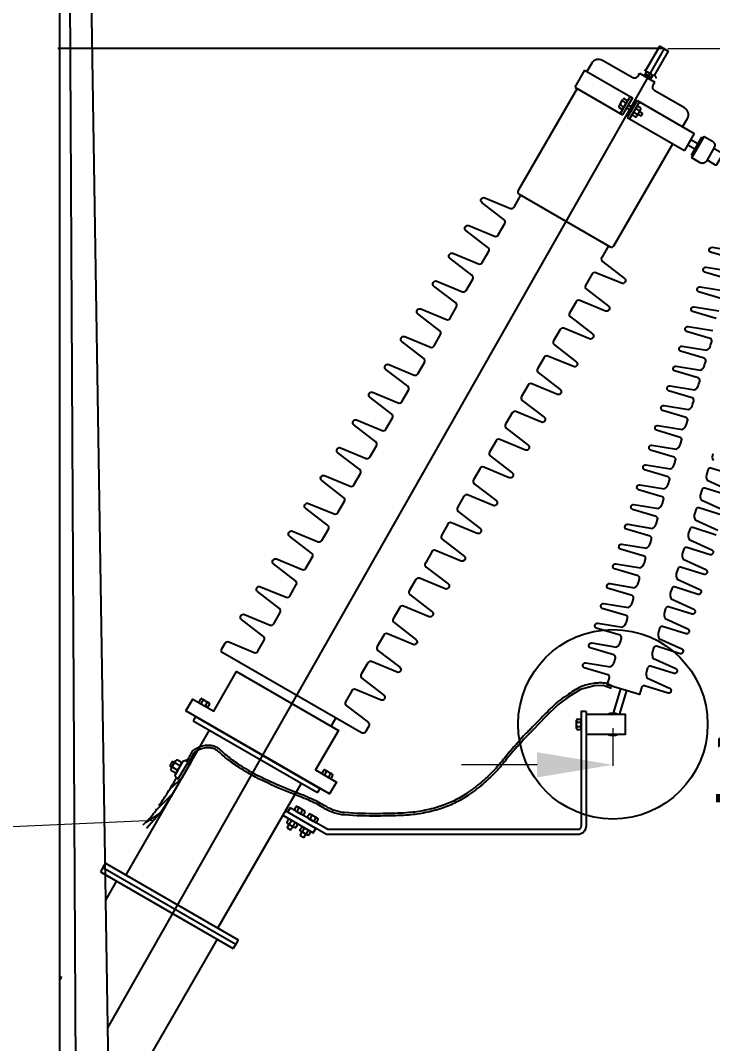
# Model space of a CAD drawing. Header units: centimetres. Extents: x 14 to 66415, y 14 to 43040.
# Drawn here: x 8787 to 10613, y 32418 to 35117 of the extents above; entities that cross this region are included whole.
import ezdxf
from ezdxf.enums import TextEntityAlignment as Align

# ---------------------------------------------------------------- set-up
doc = ezdxf.new("R2010")
doc.units = ezdxf.units.CM
doc.header["$LTSCALE"] = 10
doc.header["$MEASUREMENT"] = 0
doc.layers.get('0').update_dxf_attribs({"linetype": 'CONTINUOUS'})
doc.layers.get('DEFPOINTS').update_dxf_attribs({"color": 2, "linetype": 'CONTINUOUS'})
for name, color, linetype in [('ACERO1', 144, 'CONTINUOUS'), ('ACOTACIONES', 7, 'CONTINUOUS'), ('DIMENCIONES', 252, 'CONTINUOUS'), ('TERMINALES', 250, 'CONTINUOUS'), ('TEXT', 7, 'CONTINUOUS')]:
    doc.layers.add(name, color=color, linetype=linetype)
doc.styles.get("Standard").update_dxf_attribs({"font": ''})
doc.styles.add('STD2', font='simplex.shx', dxfattribs={"width": 0.85, "height": 20})
doc.styles.get('Standard').set_extended_font_data('Zurich Ex BT')
doc.dimstyles.get("Standard").update_dxf_attribs({"dimtxt": 200, "dimasz": 80, "dimexe": 3, "dimexo": 10, "dimgap": 0.09, "dimtad": 0, "dimtih": 1, "dimtoh": 1, "dimzin": 0, "dimdsep": 46, "dimtxsty": 'Standard', "dimcen": 0.09, "dimclrd": 256, "dimclre": 256, "dimclrt": 256, "dimadec": 0, "dimazin": 0, "dimtfac": 1, "dimtofl": 0, "dimtmove": 0, "dimatfit": 3, "dimfxl": 0, "dimtolj": 1, "dimtzin": 0, "dimlwd": 0, "dimlwe": 0, "dimarcsym": 0})

# ---------------------------------------------------------------- blocks, each defined once
blk = doc.blocks.new('*D224')
at = {"layer": 'ACERO1', "lineweight": 0}
blk.add_line((10574.75156716259, 30781.4743850301), (10638.26858016545, 30896.47815655237), dxfattribs=at)
for start, end in [(76.5365788752963, 89.47383130995485), (62.51648450144363, 75.45245779886243)]:
    blk.add_arc((9085.488825063838, 28085.0183643225), 3208.764488747363, start, end, dxfattribs=at)
at = {"layer": 'ACERO1'}
for points in [[(9114.999472518459, 31280.31428792535), (9114.911931234343, 31306.98081090144), (9034.956132948111, 31293.38492556105)], [(10572.61265775902, 30943.40434815528), (10560.01221668074, 30919.90243343022), (10636.81818139505, 30893.85206755791)]]:
    blk.add_solid(points, dxfattribs=at)
at = {"layer": 'DEFPOINTS', "color": 0}
for p in [(8905.02054839273, 39543.11331224097), (10128.77852310488, 31119.44024504502), (10569.91690459457, 30772.72075504858), (8856.042857159919, 27669.58397246381), (9455.020548392728, 4623.113312240981)]:
    blk.add_point(p, dxfattribs=at)
at = {"layer": 'ACERO1', "insert": (9862.022329161453, 31198.4032202727), "char_height": 25, "attachment_point": 5}
blk.add_mtext('\\A1;30°', dxfattribs=at)
blk = doc.blocks.new('A$C6D2600F1')
for p, q in [((106.19308143341, 244.4156542100691), (96.82803513654653, 228.1949182086682)), ((104.7375784409278, 223.6283412527155), (96.82803513654653, 228.1949182086682)), ((174.101764363375, 242.8612663940503), (100.7030104034475, 115.7308953232114)), ((117.6754906492133, 246.0374625413324), (101.1647125295058, 217.4399559655021)), ((114.1026247377904, 239.8490772541163), (106.19308143341, 244.4156542100691)), ((111.0690825142292, 234.5948279959985), (107.7711206644926, 228.8825905108333)), ((134.5582812328321, 228.0389984702542), (115.9650755276716, 195.8346215133352)), ((127.5327879849547, 180.3221905455503), (163.0044561623272, 241.7609220579834)), ((127.5327879849547, 180.3221905455503), (163.0044561623272, 241.7609220579834)), ((142.9035789766676, 242.4934781668671), (127.9347716938228, 216.5667434242705)), ((137.1611390092694, 232.5472803839184), (138.131147144255, 234.2273837574685)), ((151.8294423020952, 246.5448125048424), (144.3320380605164, 243.7076386088211)), ((163.0044561623272, 241.7609220579834), (154.2114046381048, 246.3516514051607)), ((171.9883576545681, 244.0814423262873), (154.7473887879542, 227.4592618440493)), ((163.0044561623272, 241.7609220579834), (155.1892363075831, 245.8411391524669)), ((158.4089136471321, 251.9215379794259), (174.101764363375, 242.8612663940503)), ((143.6346829422873, 187.2215164823783), (96.27148008700169, 142.4963518997301)), ((117.8023103989372, 187.6080912127254), (115.9650755276716, 195.8346215133352)), ((122.590377159534, 207.3099805551892), (121.6203690245475, 205.6298771816382)), ((131.52473900927, 222.7847492121364), (128.2267771595343, 217.0725117269712)), ((131.52473900927, 222.7847492121364), (128.2267771595343, 217.0725117269712)), ((127.5327879849547, 180.3221905455503), (119.1605739862898, 185.6418318687247)), ((121.2320821738522, 184.3256112659537), (127.5327879849547, 180.3221905455503)), ((103.8674881506931, 123.4335130100199), (46.93160430434364, 66.49762916366944)), ((100.7030104034475, 115.7308953232114), (65.1460560835485, 61.24974402155203)), ((61.8060104984288, 57.42362495875568), (9.414156239421573, 22.24248224798066)), ((65.1460560835485, 61.24974402155203), (11.6775357649949, 3.670169462566264e-06))]:
    blk.add_line(p, q)
for centre, radius, start, end in [((112.6523862503836, 226.0643905108327), 5.6364, 149.9999999999997, 239.9999999999998), ((115.9503481001193, 231.7766279959978), 5.6364, 59.99999999999996, 149.9999999999998), ((121.5867481001187, 241.5391591677799), 5.6364, 150, 240.0000000000001), ((122.5567562351043, 243.2192625413318), 5.6364, 59.99999999999968, 149.9999999999999), ((132.2798734233784, 235.3654803839181), 5.6364, 240, 329.9999999999996), ((133.2498815583658, 237.0455837574682), 5.6364, 329.9999999999999, 59.99999999999993), ((145.3192893577316, 241.0987671280736), 2.789422077583306, 110.7276862473639, 149.9999999999859), ((152.8166935993113, 243.935941024095), 2.789422077584391, 59.99999999999996, 110.7276862473762), ((-1802.071561288651, 1286.137541354616), 2216.54831534117, 332.0090751342652, 332.1869229739183), ((106.0459781153968, 214.6217559655015), 5.6364, 149.9999999999999, 240), ((107.0159862503833, 216.3018593390516), 5.6364, 59.99999999999945, 150), ((116.7391034386565, 208.4480771816379), 5.6364, 240, 329.9999999999999), ((120.5552850250815, 188.0575422497905), 2.789422077584391, 189.2723137526237, 240), ((123.3455115736433, 219.8907117269691), 5.6364, 239.9999999999998, 330.0000000000007), ((117.709111573643, 210.1281805551898), 5.6364, 329.9999999999999, 59.99999999999996), ((-914.1550025095266, 773.4986771249041), 1191.270586882748, 327.05120470189, 329.9999999999951), ((-1802.071561486085, 1286.137541467924), 2216.548315568822, 329.9999999999978, 330.1926976526802), ((-13416.09731989112, 8876.479351945556), 16089.4871755773, 326.8696490514493, 327.0512047018784), ((-146.14678822725, 187.035457264069), 226.6184724553926, 310.1583544481041, 318.880369387199), ((-222.8004317275081, 253.9509555416616), 328.3704501836081, 318.8803693872003, 326.2085419456835)]:
    blk.add_arc(centre, radius, start, end)
at = {"layer": 'ACOTACIONES'}
for p, q in [((129.4616734233787, 230.484214798028), (118.7685481001181, 236.6578935818907)), ((136.0680815583655, 241.9268493433592), (125.374956235104, 248.1005281272228)), ((113.9209034386577, 203.5668115957487), (103.2277781153971, 209.7404903796105)), ((120.5273115736436, 215.0094461410808), (109.8341862503821, 221.1831249249426))]:
    blk.add_line(p, q, dxfattribs=at)
blk = doc.blocks.new('CABEZA')
for p, q in [((-13.11034425570301, 9.631827519107901), (-13.11034425570324, 2.5)), ((-10.61034425570301, 12.1318275191079), (-8.139253060748388, 12.1318275191079)), ((-10.61034425570301, 0), (-8.139253060748388, 0)), ((-8.139253060748388, 12.13182751910836), (8.139253060747933, 12.13182751910745)), ((-8.139253060748388, -4.547473508864641e-13), (8.139253060747933, 4.547473508864641e-13)), ((-5.639253060748388, 9.631827519107901), (-5.639253060748388, 2.499999999999545)), ((5.63925306074816, 9.631827519107901), (5.639253060747933, 2.500000000000455)), ((8.139253060747933, 12.13182751910745), (10.61034425570301, 12.13182751910745)), ((8.139253060747933, 4.547473508864641e-13), (10.61034425570301, 4.547473508864641e-13)), ((13.11034425570301, 9.631827519107446), (13.11034425570324, 2.500000000000455))]:
    blk.add_line(p, q)
for centre, start, end in [((-10.61034425570301, 9.631827519107901), 90, 180), ((-10.61034425570301, 2.5), 180, 270), ((-8.139253060748388, 9.631827519107901), 1.323110747488823e-12, 90), ((-8.139253060748388, 2.5), 270, 359.9999999999987), ((-3.139253060748388, 9.631827519108356), 90, 180), ((-3.139253060748388, 2.499999999999545), 180, 270), ((3.13925306074816, 9.631827519107901), 1.323110747488823e-12, 90), ((3.13925306074816, 2.5), 270, 359.9999999999987), ((8.139253060747933, 9.631827519107446), 90, 180), ((8.139253060747933, 2.500000000000455), 180, 270), ((10.61034425570301, 9.631827519107446), 0, 90), ((10.61034425570301, 2.500000000000455), 270, 0)]:
    blk.add_arc(centre, 2.5, start, end)
blk = doc.blocks.new('*D225')
at = {"layer": 'DEFPOINTS', "color": 0}
for p in [(10350.39355621667, 33260.23850669932), (11820.39355621667, 33260.23850669932), (10350.39355621667, 33153.35793764003)]:
    blk.add_point(p, dxfattribs=at)
at = {"layer": 'DIMENCIONES', "lineweight": 0}
for p, q in [((10350.39355621667, 33250.23850669932), (10350.39355621667, 33150.35793764003)), ((11820.39355621667, 33250.23850669932), (11820.39355621667, 33150.35793764003)), ((10150.39355621667, 33153.35793764003), (9950.393556216673, 33153.35793764003)), ((12020.39355621667, 33153.35793764003), (12220.39355621667, 33153.35793764003))]:
    blk.add_line(p, q, dxfattribs=at)
at = {"layer": 'DIMENCIONES'}
for points in [[(10150.39355621667, 33186.69127097337), (10150.39355621667, 33120.02460430669), (10350.39355621667, 33153.35793764003)], [(12020.39355621667, 33186.69127097337), (12020.39355621667, 33120.02460430669), (11820.39355621667, 33153.35793764003)]]:
    blk.add_solid(points, dxfattribs=at)
at = {"layer": 'DIMENCIONES', "insert": (11085.39355621667, 33153.35793764003), "char_height": 200, "attachment_point": 5}
blk.add_mtext('\\A1;1470.00', dxfattribs=at)
blk = doc.blocks.new('*D226')
at = {"layer": 'DEFPOINTS', "color": 0}
for p in [(9134.084122275992, 35793.11331224097), (11200.17219731614, 35793.11331224097), (10485.35706864815, 35043.11331224097)]:
    blk.add_point(p, dxfattribs=at)
at = {"layer": 'DIMENCIONES', "lineweight": 0}
for p, q in [((9144.084122275992, 35793.11331224097), (11203.17219731614, 35793.11331224097)), ((11200.17219731614, 35593.11331224097), (11200.17219731614, 35519.89822749521)), ((11200.17219731614, 35243.11331224097), (11200.17219731614, 35316.32839698673)), ((10495.35706864815, 35043.11331224097), (11203.17219731614, 35043.11331224097))]:
    blk.add_line(p, q, dxfattribs=at)
at = {"layer": 'DIMENCIONES'}
for points in [[(11166.8388639828, 35593.11331224097), (11233.50553064947, 35593.11331224097), (11200.17219731614, 35793.11331224097)], [(11166.8388639828, 35243.11331224097), (11233.50553064947, 35243.11331224097), (11200.17219731614, 35043.11331224097)]]:
    blk.add_solid(points, dxfattribs=at)
at = {"layer": 'DIMENCIONES', "insert": (11200.17219731613, 35418.11331224097), "char_height": 200, "attachment_point": 5}
blk.add_mtext('\\A1;750.00', dxfattribs=at)

msp = doc.modelspace()

# ---------------------------------------------------------------- linework, layer by layer
for p, q in [((10370.23875076958, 33353.94588538598), (10350.71682584431, 33289.80634585496)), ((10386.11991462467, 33349.11219168156), (10366.5979896994, 33284.97265215054)), ((8895.020548392728, 32595.05603330319), (8890.258048392658, 32586.80714133188))]:
    msp.add_line(p, q)
msp.add_lwpolyline([(10279.92555376893, 33234.30025557616), (10383.67855826305, 33234.30025557616), (10383.67855826305, 33286.17675782261), (10279.92555376893, 33286.17675782261)], close=True)
for start, end in [(61.3055864732672, 118.6944135267328), (241.3055864732672, 298.6944135267328)]:
    msp.add_arc((10350.39355621667, 33260.23850669932), 29.56960628047627, start, end)
at = {"layer": 'ACERO1'}
for p, q in [((8890.258048392658, 4623.113312240981), (8890.258048392658, 39543.11331224097)), ((9080.020548392728, 4623.113312240981), (8895.020548392728, 39543.11331224097)), ((8905.020548392728, 39543.11331224097), (9455.020548392728, 4623.113312240981))]:
    msp.add_line(p, q, dxfattribs=at)
at = {"layer": 'DIMENCIONES'}
msp.add_line((10485.35706864815, 35043.11331224097), (8885.357068648154, 35043.11331224097), dxfattribs=at)
at = {"layer": 'TERMINALES'}
for p, q in [((10485.35706864815, 35043.11331224097), (9016.584868318925, 32459.7932180098)), ((10275.88617977599, 34985.74793523097), (10249.94792865234, 34940.82156642609)), ((10275.88617977599, 34985.74793523097), (10401.85971790069, 34913.01707908155)), ((10432.78050769464, 34986.78512826278), (10436.66037505603, 34984.54508579445)), ((10420.77279100573, 34977.72933414548), (10461.02502143354, 34954.48969807308)), ((10437.87561458914, 34980.00975011913), (10432.61245961493, 34970.8936982898)), ((10442.410950266, 34981.22498965073), (10453.23326827661, 34974.97672143341)), ((10454.44850780995, 34970.44138575809), (10449.18535283004, 34961.32533392876)), ((10458.98384348681, 34971.65662528969), (10462.86371084797, 34969.4165828215)), ((10249.94792865234, 34940.82156642609), (10375.92146677716, 34868.09071027667)), ((10395.83958448289, 34916.49280473204), (10369.90133335924, 34871.56643592716)), ((10401.85971790069, 34913.01707908155), (10375.92146677716, 34868.09071027667)), ((10414.43910117057, 34905.75436876701), (10388.50085004693, 34860.82799996213)), ((10420.45923458255, 34902.27864311652), (10394.52098345902, 34857.35227431163)), ((10414.43910117057, 34905.75436876701), (10565.26184274751, 34818.67681831551)), ((10386.68006312038, 34886.72514576487), (10399.25944639015, 34879.46243545033)), ((10391.10112155747, 34894.38264359334), (10403.68050482153, 34887.11993327881)), ((10420.60141738696, 34877.35063985274), (10429.00140685175, 34872.50090367517)), ((10388.50085004693, 34860.82799996213), (10539.32359162398, 34773.75044951063)), ((10416.18035895569, 34869.69314202441), (10424.58034842036, 34864.8434058467)), ((10429.00140685175, 34872.50090367517), (10424.58034842036, 34864.8434058467)), ((10565.26184274751, 34818.67681831551), (10539.32359162398, 34773.75044951063)), ((10556.44283736666, 34803.40185292174), (10548.14259700471, 34789.02541490424)), ((10556.44283736666, 34803.40185292174), (10574.83908599155, 34792.7807738266)), ((10584.61008399661, 34809.704638818), (10556.76784761908, 34761.4804708177)), ((10584.61008399661, 34809.704638818), (10589.27328204381, 34807.01234017055)), ((10548.14259700471, 34789.02541490424), (10566.53884562972, 34778.4043358091)), ((10556.76784761908, 34761.4804708177), (10561.43104567222, 34758.78817217024)), ((9249.140397579933, 33280.62169518314), (9242.552081789996, 33269.21039750676)), ((9242.552081789996, 33269.21039750676), (9570.514574067725, 33079.86116430729)), ((9249.140397579933, 33280.62169518314), (9577.102889851958, 33091.27246198368)), ((9606.936836275214, 33254.95133670651), (9619.278256157006, 33276.32730298377)), ((9285.05242668005, 33244.67281194426), (9064.78479814186, 32863.15808805295)), ((9528.014229177788, 33104.3987498698), (9307.746600639599, 32722.88402597849)), ((9577.102889851958, 33091.27246198368), (9570.514574067725, 33079.86116430729)), ((9498.251464495726, 33039.81629884634), (9491.66314871161, 33028.40500116981)), ((9490.486382446543, 32986.82904293113), (9495.901608463202, 32996.20848952407)), ((9490.486382446543, 32986.82904293113), (9499.86796717305, 32981.4125824652)), ((9499.86796717305, 32981.4125824652), (9505.283193189709, 32990.79202905814)), ((9525.207608439901, 32966.78273375779), (9530.622834456444, 32976.16218035073)), ((9525.207608439901, 32966.78273375779), (9534.589193160587, 32961.36627329171)), ((9534.589193160587, 32961.36627329171), (9540.004419182951, 32970.7457198848)), ((9004.464545266994, 32882.76893871975), (8997.876229483227, 32871.35764104336)), ((9011.052861051227, 32894.18023639628), (9004.464545266994, 32882.76893871975)), ((9004.464545266994, 32882.76893871975), (9354.890221946, 32680.45057995878)), ((9004.464545266994, 32882.76893871975), (9354.890221946, 32680.45057995878)), ((9011.052861051227, 32894.18023639628), (9361.478537730232, 32691.86187763517)), ((8997.876229483227, 32871.35764104336), (9348.301906161883, 32669.03928228225)), ((9040.376574367343, 32846.82005548086), (9011.282772334118, 32796.42811217367)), ((9305.80156127183, 32693.57686784489), (9020.680885383917, 32199.73337091964)), ((9361.478537730232, 32691.86187763517), (9354.890221946, 32680.45057995878)), ((9354.890221946, 32680.45057995878), (9348.301906161883, 32669.03928228225))]:
    msp.add_line(p, q, dxfattribs=at)
at = {"layer": 'TERMINALES', "lineweight": 5}
msp.add_line((8725.020548392728, 32989.05686252801), (9138.457377808692, 33007.31120727512), dxfattribs=at)
at = {"layer": 'TERMINALES'}
msp.add_lwpolyline([(10436.59051706485, 34984.58541832289), (10474.12547644769, 35049.59787502165), (10496.58866084873, 35036.62874946014), (10459.05370147194, 34971.61629276125)], dxfattribs=at)
for points in [[(10420.77279100573, 34977.72933414548), (10416.6430076636, 34970.57633956902, -0.414213562373095), (10401.20339545916, 34966.43930794693), (10322.78170400375, 35011.71609261954, 0.4142135623730951), (10294.43585603224, 35004.12084554693), (10281.84273343027, 34982.30891737439)], [(10255.90448230674, 34937.38254856951), (10100.68796652445, 34668.53965706214, 0.414213562373095), (10103.34630300017, 34658.61861027217), (10343.38027194719, 34520.03493368647, 0.414213562373095), (10353.30131873541, 34522.69327016191), (10508.51783451735, 34791.53616166928)], [(10534.456085641, 34836.46253047416), (10547.04920824297, 34858.2744586467, 0.4142135623730956), (10539.4539611701, 34886.62030661792), (10461.03226971492, 34931.89709129052, -0.414213562373095), (10456.89523809176, 34947.33670349662), (10461.02502143354, 34954.48969807308)], [(10597.31222310214, 34746.36863812026), (10597.2152687987, 34746.20070834331, -0.4142135623731054), (10580.85812426434, 34741.81782467473), (10558.93943929282, 34754.47258334163), (10591.76488841727, 34811.32792899916), (10613.6835733832, 34798.67317033226, -0.414213562373095), (10618.06645705766, 34782.31602579755), (10617.96950275387, 34782.14809602061), (10597.31222310214, 34746.36863812026, -0.4142135623731903), (10601.56410029699, 34747.5079251812), (10620.77405012498, 34736.41705547932, 0.4142135623731947), (10625.02592731413, 34737.55634254027), (10639.45802669768, 34762.55347192746, 0.4142135623731387), (10638.31873963407, 34766.8053491231), (10619.10878981167, 34777.89621882497, -0.414213562373095), (10617.96950275387, 34782.14809602061)], [(10338.84496164072, 34522.65339631143), (10320.84558477771, 34491.47756108498, 0.3760080610921723), (10322.83683169476, 34481.4332948911), (10380.8200203891, 34436.8231952114, -0.3760080610921807), (10382.68108248123, 34427.43560851995), (10382.29366939544, 34426.7645893836, -0.3760080610921645), (10373.23324979801, 34423.68252308464), (10305.60817585868, 34451.59238764762, 0.3760080610921722), (10295.9139627206, 34448.29472496283), (10278.52992189577, 34418.18468301666, 0.3760080610921723), (10280.52116881293, 34408.14041682279), (10338.50435750728, 34363.53031714294, -0.3760080610921807), (10340.36541959381, 34354.14273045164), (10339.97800651932, 34353.47171131529, -0.3760080610921645), (10330.91758691618, 34350.38964501633), (10263.29251298291, 34378.2995095793, 0.3760080610921722), (10253.59829983866, 34375.00184689452), (10236.21425901999, 34344.89180494835, 0.3760080610921723), (10238.20550593111, 34334.84753875447), (10296.18869462569, 34290.23743907463, -0.3760080610921807), (10298.04975671187, 34280.84985238333), (10297.66234363156, 34280.17883324683, -0.3760080610921645), (10288.60192403459, 34277.09676694802), (10220.97685010108, 34305.00663151099, 0.3760080610921722), (10211.28263695684, 34301.70896882606), (10193.89859613223, 34271.59892688003, 0.3760080610921723), (10195.88984304335, 34261.55466068616), (10253.87303174386, 34216.94456100631, -0.3760080610921807), (10255.73409383005, 34207.55697431501), (10255.34668074973, 34206.88595517851, -0.3760080610921645), (10246.28626115265, 34203.8038888797), (10178.66118721344, 34231.71375344267, 0.3760080610921722), (10168.96697407524, 34228.41609075775), (10151.58293325041, 34198.30604881172, 0.3760080610921723), (10153.57418016758, 34188.26178261785), (10211.55736886192, 34143.651682938, -0.3760080610921807), (10213.41843094822, 34134.2640962467), (10213.03101786814, 34133.5930771102, -0.3760080610921645), (10203.97059827071, 34130.51101081139), (10136.3455243315, 34158.42087537436, 0.3760080610921722), (10126.65131119342, 34155.12321268943), (10109.26727036858, 34125.0131707434, 0.3760080610921723), (10111.25851727981, 34114.96890454953), (10169.24170597416, 34070.35880486968, -0.3760080610921807), (10171.10276806663, 34060.97121817838), (10170.71535498631, 34060.30019904189, -0.3760080610921645), (10161.65493538306, 34057.21813274307), (10094.02986145573, 34085.12799730604, 0.3760080610921722), (10084.33564830566, 34081.83033462112), (10066.95160748699, 34051.72029267509, 0.3760080610921723), (10068.94285439799, 34041.67602648122), (10126.92604309838, 33997.06592680137, -0.3760080610921807), (10128.78710518469, 33987.67834011007), (10128.39969210437, 33987.00732097357, -0.3760080610921645), (10119.33927250729, 33983.92525467476), (10051.71419856796, 34011.83511923773, 0.3760080610921722), (10042.01998542954, 34008.5374565528), (10024.63594460505, 33978.42741460678, 0.3760080610921723), (10026.62719151616, 33968.3831484129), (10084.61038021074, 33923.77304873306, -0.3760080610921807), (10086.47144230275, 33914.38546204161), (10086.08402922243, 33913.71444290526, -0.3760080610921645), (10077.02360962547, 33910.6323766063), (10009.39853568614, 33938.54224116942, 0.3760080610921722), (9999.704322542122, 33935.24457848449), (9982.320281717286, 33905.13453653832, 0.3760080610921723), (9984.311528634571, 33895.09027034459), (10042.29471732891, 33850.48017066474, -0.3760080610921807), (10044.1557794151, 33841.0925839733), (10043.76836634084, 33840.42156483694, -0.3760080610921645), (10034.7079467377, 33837.33949853799), (9967.082872804313, 33865.24936310096, 0.3760080610921722), (9957.388659660297, 33861.95170041618), (9940.004618841282, 33831.84165847, 0.3760080610921723), (9941.99586575263, 33821.79739227613), (9999.979054446972, 33777.18729259628, -0.3760080610921807), (10001.84011653351, 33767.79970590498), (10001.45270345901, 33767.12868676863, -0.3760080610921645), (9992.392283855763, 33764.04662046967), (9924.76720992272, 33791.95648503264, 0.3760080610921722), (9915.072996778472, 33788.65882234786), (9897.68895595969, 33758.54878040169, 0.3760080610921723), (9899.680202864867, 33748.50451420782), (9957.66339156538, 33703.89441452797, -0.3760080610921807), (9959.524453657505, 33694.50682783667), (9959.137040571368, 33693.83580870031, -0.3760080610921645), (9950.07662097417, 33690.75374240136), (9882.451547040779, 33718.66360696433, 0.3760080610921722), (9872.75733389653, 33715.3659442794), (9855.373293072043, 33685.25590233337, 0.3760080610921723), (9857.364539988863, 33675.2116361395), (9915.347728683439, 33630.60153645965, -0.3760080610921807), (9917.208790769742, 33621.21394976835), (9916.821377695247, 33620.54293063185, -0.3760080610921645), (9907.760958092345, 33617.46086433304), (9840.135884153016, 33645.37072889601, 0.3760080610921722), (9830.441671014938, 33642.07306621109), (9813.057630190102, 33611.96302426506, 0.3760080610921723), (9815.04887710727, 33601.91875807119), (9873.032065795793, 33557.30865839134, -0.3760080610921807), (9874.8931278878, 33547.92107170004), (9874.505714813655, 33547.25005256354, -0.3760080610921645), (9865.44529521052, 33544.16798626473), (9797.820221277012, 33572.0778508277, 0.3760080610921722), (9788.126008132997, 33568.78018814277), (9770.74196730816, 33538.67014619675, 0.3760080610921723), (9772.733214219625, 33528.62588000287), (9830.716402919788, 33484.01578032302, -0.3760080610921807), (9832.577465006209, 33474.62819363172), (9832.190051925892, 33473.95717449523, -0.3760080610921645), (9823.129632328579, 33470.87510819641), (9755.50455839542, 33498.78497275939, 0.3760080610921722), (9745.810345251171, 33495.48731007446), (9728.426304426568, 33465.37726812843, 0.3760080610921723), (9730.417551337683, 33455.33300193456), (9788.400740038196, 33410.72290225471, -0.3760080610921807), (9790.261802124383, 33401.33531556341), (9789.874389044067, 33400.66429642691, -0.3760080610921645), (9780.813969446986, 33397.5822301281), (9713.188895507774, 33425.49209469107, 0.3760080610921722), (9703.494682369346, 33422.19443200614), (9686.110641544743, 33392.08439005997, 0.3760080610921723), (9688.101888461562, 33382.04012386625), (9746.085077150434, 33337.4300241864, -0.3760080610921807), (9747.946139242558, 33328.0424374951), (9747.558726162242, 33327.3714183586, -0.3760080610921645), (9738.498306565045, 33324.28935205964), (9670.873232625832, 33352.19921662261, 0.3760080610921722), (9661.179019481933, 33348.90155393783), (9644.327740280947, 33319.71428218203, 0.3776250492511423), (9646.353945434617, 33309.64327767586), (9704.121997471608, 33265.7172921289, -0.3776250492511427), (9706.148202625278, 33255.64628762273), (9697.271233690262, 33240.27092640907, -0.4142135623730955), (9686.656190849899, 33237.42663425284), (9320.936973136442, 33448.57472305048, -0.414213562373095), (9318.092680978181, 33459.1897658891), (9326.969649913313, 33474.56512710261, -0.377625049251139), (9336.704498234496, 33477.84588421775), (9403.62954362022, 33449.78027640267, 0.3776250492511387), (9413.364391941519, 33453.06103351781), (9430.21567114821, 33482.24830527346, 0.3760080610921703), (9428.224424236978, 33492.29257146733), (9370.241235536814, 33536.90267114718, -0.3760080610921645), (9368.380173450161, 33546.29025783848), (9368.767586530477, 33546.96127697498, -0.3760080610921807), (9377.828006127907, 33550.04334327379), (9445.453080066887, 33522.13347871082, 0.3760080610921703), (9455.147293205315, 33525.43114139575), (9472.531334029802, 33555.54118334192, 0.3760080610921703), (9470.540087112982, 33565.58544953565), (9412.556898418406, 33610.1955492155, -0.3760080610921645), (9410.695836332103, 33619.5831359068), (9411.083249412419, 33620.25415504329, -0.3760080610921807), (9420.1436690095, 33623.33622134225), (9487.768742948829, 33595.42635677913, 0.3760080610921703), (9497.462956087256, 33598.72401946406), (9514.846996911743, 33628.83406141023, 0.3760080610921703), (9512.855749994575, 33638.87832760396), (9454.872561306052, 33683.48842728381, -0.3760080610921645), (9453.011499214044, 33692.87601397526), (9453.39891229436, 33693.54703311161, -0.3760080610921807), (9462.459331891325, 33696.62909941057), (9530.084405824833, 33668.71923484759, 0.3760080610921703), (9539.77861897467, 33672.01689753238), (9557.162659793685, 33702.12693947855, 0.3760080610921703), (9555.17141288222, 33712.17120567242), (9497.188224182057, 33756.78130535212, -0.3760080610921645), (9495.32716209587, 33766.16889204357), (9495.714575175953, 33766.83991117992, -0.3760080610921807), (9504.774994773266, 33769.92197747888), (9572.400068712479, 33742.01211291591, 0.3760080610921703), (9582.094281856494, 33745.30977560069), (9599.47832267551, 33775.41981754686, 0.3760080610921703), (9597.487075764162, 33785.46408374074), (9539.503887069819, 33830.07418342058, -0.3760080610921645), (9537.642824977462, 33839.46177011188), (9538.030238057778, 33840.13278924824, -0.3760080610921807), (9547.090657655208, 33843.21485554719), (9614.715731594071, 33815.30499098422, 0.3760080610921703), (9624.409944732499, 33818.60265366915), (9641.793985562923, 33848.71269561518, 0.3760080610921703), (9639.802738646104, 33858.75696180905), (9581.819549951411, 33903.3670614889, -0.3760080610921645), (9579.958487859287, 33912.7546481802), (9580.345900939603, 33913.4256673167, -0.3760080610921807), (9589.406320542621, 33916.50773361551), (9657.031394476013, 33888.59786905254, 0.3760080610921703), (9666.725607620261, 33891.89553173746), (9684.109648438927, 33922.00557368349, 0.3760080610921703), (9682.118401527929, 33932.04983987736), (9624.135212833353, 33976.65993955721, -0.3760080610921645), (9622.27415074705, 33986.04752624851), (9622.661563821544, 33986.71854538501, -0.3760080610921807), (9631.721983424446, 33989.80061168382), (9699.347057357954, 33961.89074712085, 0.3760080610921703), (9709.041270501853, 33965.18840980578), (9726.425311320869, 33995.29845175181, 0.3760080610921703), (9724.434064409521, 34005.34271794568), (9666.450875715178, 34049.95281762553, -0.3760080610921645), (9664.58981362317, 34059.34040431683), (9664.977226708957, 34060.01142345332, -0.3760080610921807), (9674.03764630045, 34063.09348975214), (9741.66272023978, 34035.18362518917, 0.3760080610921703), (9751.356933383795, 34038.48128787409), (9768.740974208631, 34068.59132982012, 0.3760080610921703), (9766.749727291346, 34078.63559601399), (9708.766538597003, 34123.24569569384, -0.3760080610921645), (9706.905476510583, 34132.63328238514), (9707.292889590899, 34133.30430152164, -0.3760080610921807), (9716.353309188213, 34136.38636782045), (9783.978383127193, 34108.47650325748, 0.3760080610921703), (9793.67259626562, 34111.77416594241), (9811.056637090223, 34141.88420788843, 0.3760080610921703), (9809.065390173288, 34151.92847408231), (9751.082201478595, 34196.53857376215, -0.3760080610921645), (9749.221139392408, 34205.92616045345), (9749.608552466903, 34206.59717958995, -0.3760080610921807), (9758.668972069805, 34209.67924588876), (9826.294046003197, 34181.76938132579, 0.3760080610921703), (9835.988259147445, 34185.06704401072), (9853.372299966228, 34215.17708595689, 0.3760080610921703), (9851.38105306105, 34225.22135215062), (9793.397864360537, 34269.83145183047, -0.3760080610921645), (9791.536802274233, 34279.21903852177), (9791.92421535455, 34279.89005765827, -0.3760080610921807), (9800.984634951747, 34282.97212395722), (9868.609708885138, 34255.06225939411, 0.3760080610921703), (9878.303922029037, 34258.35992207903), (9895.687962853874, 34288.46996402521, 0.3760080610921703), (9893.696715942642, 34298.51423021893), (9835.713527242478, 34343.12432989878, -0.3760080610921645), (9833.852465156175, 34352.51191659023), (9834.239878236142, 34353.18293572658, -0.3760080610921807), (9843.300297833572, 34356.26500202554), (9910.9253717729, 34328.35513746257, 0.3760080610921703), (9920.619584910979, 34331.65280014735), (9938.003625735815, 34361.76284209352, 0.3760080610921703), (9936.012378818647, 34371.80710828739), (9878.029190130124, 34416.41720796724, -0.3760080610921645), (9876.168128037767, 34425.80479465854), (9876.555541118083, 34426.4758137949, -0.3760080610921807), (9885.615960715397, 34429.55788009385), (9953.241034654493, 34401.64801553088, 0.3760080610921703), (9962.93524779292, 34404.94567821566), (9980.319288617407, 34435.05572016184, 0.3760080610921703), (9978.328041706292, 34445.09998635571), (9920.344853011717, 34489.71008603556, -0.3760080610921645), (9918.483790919709, 34499.09767272686), (9918.871204000025, 34499.76869186321, -0.3760080610921807), (9927.93162360281, 34502.85075816217), (9995.556697536318, 34474.9408935992, 0.3760080610921703), (10005.25091068057, 34478.23855628412), (10022.63495149935, 34508.34859823015, 0.3760080610921703), (10020.64370458823, 34518.39286442402), (9962.660515887721, 34563.00296410387, -0.3760080610921645), (9960.799453801534, 34572.39055079517), (9961.18686688185, 34573.06156993167, -0.3760080610921807), (9970.24728647893, 34576.14363623048), (10037.87236041814, 34548.23377166751, 0.3760080610921703), (10047.56657355634, 34551.53143435244), (10064.95061438117, 34581.64147629846, 0.3760080610921703), (10062.95936746983, 34591.68574249234), (10004.97617877548, 34636.29584217219, -0.3760080610921645), (10003.11511668336, 34645.68342886349), (10003.50252976344, 34646.35444799998, -0.3760080610921807), (10012.56294936087, 34649.4365142988), (10080.18802330008, 34621.52664973582, 0.3760080610921703), (10089.88223644398, 34624.82431242075), (10107.88161330117, 34656.00014764721)], [(10671.06989328825, 34487.09303882941), (10608.47930281499, 34505.60232469266, -0.3760080610922978), (10604.93690165883, 34513.45341163607), (10605.1399527152, 34514.12053852495, -0.3760080610920716), (10612.4556831732, 34518.66677432998), (10677.42227284313, 34507.96386489303, 0.2010768075294344)], [(10655.18332550587, 34434.89751270892), (10592.59273503261, 34453.40679857218, -0.3760080610922978), (10589.05033387645, 34461.25788551559), (10589.25338492688, 34461.92501240446, -0.3760080610920716), (10596.56911539083, 34466.47124820935), (10661.53570505517, 34455.76833877254, 0.2010768075294344)], [(10639.29675771768, 34382.70198658844), (10576.70616725023, 34401.21127245169, -0.3760080610922978), (10573.16376609408, 34409.0623593951), (10573.36681715032, 34409.72948628398, -0.3760080610920716), (10580.68254760845, 34414.27572208886), (10645.64913727279, 34403.57281265206, 0.2010768075294344)], [(10623.41018993553, 34330.50646046795), (10560.81959946774, 34349.01574633121, -0.3760080610922978), (10557.27719831158, 34356.86683327462), (10557.48024936212, 34357.53396016349, -0.3760080610920716), (10564.7959798263, 34362.08019596837), (10629.76256949041, 34351.37728653157, 0.2010768075294344)], [(10614.79425968189, 33712.02105800876, -0.3760080610922364), (10607.47852922353, 33707.47482220388), (10545.18944798555, 33726.97472059102, 0.3760080610921219), (10537.36196829897, 33722.11046696473), (10534.54256934655, 33712.84729485727, 0.2010768075294152), (10535.65525975829, 33695.65002053401), (10595.56834179378, 33668.34374572056, -0.3760080610920715), (10599.11074294994, 33660.49265877715), (10598.90769189951, 33659.82553188827, -0.3760080610922364), (10591.59196143557, 33655.27929608339), (10529.30288020341, 33674.77919447039, 0.3760080610921219), (10521.47540051682, 33669.91494084425), (10518.65600156417, 33660.65176873664, 0.2010768075294152), (10519.76869197009, 33643.45449441353), (10579.68177401141, 33616.14821960007, -0.3760080610920715), (10583.22417516756, 33608.29713265666), (10583.0211241112, 33607.63000576779, -0.3760080610922364), (10575.70539365319, 33603.0837699629), (10513.41631242103, 33622.58366834991, 0.3760080610921219), (10505.58883272862, 33617.71941472376), (10502.7694337818, 33608.45624261616, 0.2010768075294152), (10503.8821241876, 33591.25896829304), (10563.79520622891, 33563.95269347959, -0.3760080610920715), (10567.33760738507, 33556.10160653618), (10567.13455633487, 33555.4344796473, -0.3760080610922364), (10559.81882587069, 33550.88824384227), (10497.52974463272, 33570.38814222942, 0.3760080610921219), (10489.70226495207, 33565.52388860327), (10486.88286599383, 33556.26071649567, 0.2010768075294152), (10487.99555640545, 33539.06344217256), (10547.90863844677, 33511.75716735896, -0.3760080610920715), (10551.45103960292, 33503.90608041555), (10551.24798854656, 33503.23895352667, -0.3760080610922364), (10543.9322580882, 33498.69271772179), (10481.64317685022, 33518.19261610894, 0.3760080610921219), (10473.81569716375, 33513.32836248264), (10470.99629821716, 33504.06519037519, 0.2010768075294152), (10472.10898862296, 33486.86791605192), (10532.02207065845, 33459.56164123847, -0.3760080610920715), (10535.56447181461, 33451.71055429506), (10535.36142076418, 33451.04342740618, -0.3760080610922364), (10528.04569030605, 33446.4971916013), (10465.75660906808, 33465.99708998845, 0.3760080610921219), (10457.92912938161, 33461.13283636216), (10455.10973042884, 33451.8696642547, 0.2010768075294152), (10456.22242084058, 33434.67238993144), (10516.13550287607, 33407.36611511798, -0.3760080610920715), (10519.67790403223, 33399.51502817457), (10519.4748529818, 33398.8479012857, -0.3760080610922364), (10512.15912251786, 33394.30166548082), (10449.8700412857, 33413.80156386782, 0.3760080610921219), (10442.04256159911, 33408.93731024167), (10439.22316264646, 33399.67413813421, 0.2010768075294152), (10440.33585305238, 33382.47686381095), (10500.24893508787, 33355.1705889975, -0.3760080610920715), (10503.79133624985, 33347.31950205409), (10503.58828519349, 33346.65237516521, -0.3760080610922364), (10496.27255473548, 33342.10613936033), (10433.9834734975, 33361.60603774733, 0.3760080610921219), (10426.15599381091, 33356.74178412119), (10420.63624527183, 33338.60657813137), (10335.72242012824, 33364.45149893603), (10341.24216866732, 33382.58670492571, 0.3760080610921219), (10337.45196982945, 33390.98699029862), (10274.86137936177, 33409.49627616188, -0.3760080610922978), (10271.31897820561, 33417.34736310529), (10271.52202925604, 33418.01448999417, -0.3760080610920716), (10278.8377597144, 33422.56072579905), (10343.80434938433, 33411.85781636224, 0.2010768075294344), (10354.30933750287, 33425.51905893873), (10357.12873645552, 33434.78223104619, 0.3760080610921219), (10353.33853761159, 33443.18251641911), (10290.74794714415, 33461.69180228237, -0.3760080610922978), (10287.20554598799, 33469.54288922578), (10287.40859703853, 33470.21001611465, -0.3760080610920716), (10294.72432750236, 33474.75625191968), (10359.69091716682, 33464.05334248273, 0.2010768075294344), (10370.19590528525, 33477.71458505922), (10373.01530423801, 33486.97775716668, 0.3760080610921219), (10369.22510539409, 33495.37804253974), (10306.63451492664, 33513.88732840285, -0.3760080610922978), (10303.09211377049, 33521.73841534641), (10303.29516482685, 33522.40554223528, -0.3760080610920716), (10310.61089528486, 33526.95177804017), (10375.57748494932, 33516.24886860322, 0.2010768075294344), (10386.08247306774, 33529.91011117971), (10388.90187202016, 33539.17328328731, 0.3760080610921219), (10385.1116731824, 33547.57356866023), (10322.52108270914, 33566.08285452348, -0.3760080610922978), (10318.97868155298, 33573.93394146689), (10319.18173260923, 33574.60106835577, -0.3760080610920716), (10326.49746306735, 33579.14730416065), (10391.46405273146, 33568.44439472385, 0.2010768075294344), (10401.96904085024, 33582.10563730019), (10404.78843980265, 33591.3688094078, 0.3760080610921219), (10400.99824096478, 33599.76909478071), (10338.40765049151, 33618.27838064397, -0.3760080610922978), (10334.86524933536, 33626.12946758738), (10335.06830039137, 33626.79659447625, -0.3760080610920716), (10342.38403084973, 33631.34283028114), (10407.35062051966, 33620.63992084433, 0.2010768075294344), (10417.8556086382, 33634.30116342082), (10420.67500758503, 33643.56433552828, 0.3760080610921219), (10416.88480874716, 33651.9646209012), (10354.29421827948, 33670.47390676446, -0.3760080610922978), (10350.75181712332, 33678.32499370787), (10350.95486817375, 33678.99212059674, -0.3760080610920716), (10358.27059863211, 33683.53835640162), (10423.23718830204, 33672.83544696482, 0.2010768075294344), (10433.74217642058, 33686.49668954131), (10436.56157537323, 33695.75986164877, 0.3760080610921219), (10432.7713765293, 33704.16014702183), (10370.18078606186, 33722.66943288494, -0.3760080610922978), (10366.6383849057, 33730.52051982835), (10366.84143595624, 33731.18764671723, -0.3760080610920716), (10374.15716642007, 33735.73388252225), (10439.12375609035, 33725.0309730853, 0.2010768075294344), (10449.62874420878, 33738.69221566179), (10452.44814315537, 33747.95538776925, 0.3760080610921219), (10448.6579443118, 33756.35567314232), (10386.06735385017, 33774.86495900557, -0.3760080610922978), (10382.52495269402, 33782.71604594884), (10382.72800374456, 33783.38317283771, -0.3760080610920716), (10390.04373420257, 33787.92940864274), (10455.01032386668, 33777.22649920579, 0.2010768075294344), (10465.51531198545, 33790.88774178228), (10468.33471093787, 33800.15091388988, 0.3760080610921219), (10464.54451210011, 33808.5511992628), (10401.95392162685, 33827.06048512606, -0.3760080610922978), (10398.41152047069, 33834.91157206947), (10398.61457152694, 33835.57869895834, -0.3760080610920716), (10405.93030198506, 33840.12493476323), (10470.89689165499, 33829.42202532642, 0.2010768075294344), (10481.4018797676, 33843.08326790277), (10484.22127872036, 33852.34644001037, 0.3760080610921219), (10480.43107988249, 33860.74672538329), (10417.84048941481, 33879.25601124654, -0.3760080610922978), (10414.29808825284, 33887.10709818995), (10414.50113930908, 33887.77422507883, -0.3760080610920716), (10421.81686976744, 33892.32046088371), (10486.78345943737, 33881.61755144691, 0.2010768075294344), (10497.28844755591, 33895.27879402325), (10500.10784650274, 33904.54196613086, 0.3760080610921219), (10496.31764767045, 33912.94225150377), (10433.72705719719, 33931.45153736703, -0.3760080610922978), (10430.18465604103, 33939.30262431044), (10430.38770709146, 33939.96975119931, -0.3760080610920716), (10437.70343754959, 33944.5159870042), (10502.67002721975, 33933.81307756739, 0.2010768075294344), (10513.17501533829, 33947.47432014388), (10515.99441429094, 33956.73749225134, 0.3760080610921219), (10512.20421544701, 33965.13777762426), (10449.61362497957, 33983.64706348751, -0.3760080610922978), (10446.07122382341, 33991.49815043093), (10446.27427487978, 33992.1652773198, -0.3760080610920716), (10453.59000533778, 33996.71151312483), (10518.55659500806, 33986.00860368788, 0.2010768075294344), (10529.06158312649, 33999.66984626437), (10531.88098207308, 34008.93301837183, 0.3760080610921219), (10528.09078322951, 34017.33330374489), (10465.50019276788, 34035.84258960815, -0.3760080610922978), (10461.95779161173, 34043.69367655141), (10462.16084266227, 34044.36080344029, -0.3760080610920716), (10469.47657312028, 34048.90703924531), (10534.44316278439, 34038.20412980836, 0.2010768075294344), (10544.94815090316, 34051.86537238485), (10547.7675498614, 34061.12854449246, 0.3760080610921219), (10543.97735101782, 34069.52882986538), (10481.38676055038, 34088.03811572863, -0.3760080610922978), (10477.84435938805, 34095.88920267204), (10478.04741044441, 34096.55632956092, -0.3760080610920716), (10485.36314090859, 34101.1025653658), (10550.3297305727, 34090.399655929, 0.2010768075294344), (10560.83471869113, 34104.06089850534), (10563.65411763807, 34113.32407061294, 0.3760080610921219), (10559.8639188002, 34121.72435598586), (10497.27332833252, 34140.23364184912, -0.3760080610922978), (10493.73092717637, 34148.08472879253), (10493.93397822679, 34148.7518556814, -0.3760080610920716), (10501.24970868515, 34153.29809148629), (10566.21629835508, 34142.59518204948, 0.2010768075294344), (10576.72128647362, 34156.25642462583), (10579.54068542627, 34165.51959673343, 0.3760080610921219), (10575.75048658816, 34173.91988210635), (10513.1598961149, 34192.4291679696, -0.3760080610922978), (10509.61749495874, 34200.28025491301), (10509.82054600917, 34200.94738180189, -0.3760080610920716), (10517.1362764673, 34205.49361760677), (10582.10286613746, 34194.79070816997, 0.2010768075294344), (10592.607854256, 34208.45195074646), (10595.42725320841, 34217.71512285392, 0.3760080610921219), (10591.63705437054, 34226.11540822683), (10529.04646389728, 34244.62469409009, -0.3760080610922978), (10525.50406274112, 34252.4757810335), (10525.70711379749, 34253.14290792237, -0.3760080610920716), (10533.02284425549, 34257.68914372726), (10597.98943392542, 34246.98623429045, 0.2010768075294344), (10608.4944220442, 34260.64747686694), (10611.31382099079, 34269.9106489744, 0.3760080610921219), (10607.52362215304, 34278.31093434746), (10544.93303168559, 34296.82022021072, -0.3760080610922978), (10541.39063052944, 34304.67130715413), (10541.59368157963, 34305.33843404301, -0.3760080610920716), (10548.90941203799, 34309.88466984789), (10613.87600170792, 34299.18176041094, 0.2010768075294344)], [(10613.97540827008, 33973.82492545985, 0.2010768075294152), (10615.088098676, 33956.62765113659)], [(10671.0248003591, 33916.25692668596), (10608.73571912112, 33935.75682507297, 0.3760080610921219), (10600.90823943453, 33930.89257144682), (10598.08884048188, 33921.62939933936, 0.2010768075294152), (10599.2015308878, 33904.4321250161), (10659.11461292912, 33877.12585020265, -0.3760080610920715)], [(10655.1382325709, 33864.06140056548), (10592.84915133874, 33883.56129895248, 0.3760080610921219), (10585.02167164633, 33878.69704532633), (10582.20227269951, 33869.43387321873, 0.2010768075294152), (10583.31496311113, 33852.23659889562), (10643.22804514662, 33824.93032408216, -0.3760080610920715)], [(10639.25166479422, 33811.86587444485), (10576.96258355043, 33831.365772832, 0.3760080610921219), (10569.13510386978, 33826.50151920585), (10566.31570491119, 33817.23834709825, 0.2010768075294152), (10567.42839532316, 33800.04107277513), (10627.34147736413, 33772.73479796153, -0.3760080610920715)], [(10623.36509700591, 33759.67034832436), (10561.07601576793, 33779.17024671151, 0.3760080610921219), (10553.24853608146, 33774.30599308522), (10550.42913713487, 33765.04282097776, 0.2010768075294152), (10551.54182754067, 33747.8455466545), (10611.45490957616, 33720.53927184104, -0.3760080610920715), (10614.99731073232, 33712.68818489763)], [(10350.34868418524, 33359.77659293021, 0.04967797592436857), (10335.88411490136, 33366.92555970709, 0.08026531293333643), (10324.86241641879, 33369.15480445117, 0.01876613763182254), (10309.95633025124, 33369.18241442057, 0.02897512107831123), (10299.92338826117, 33368.24048137401, 0.03166009665219825), (10277.12309468357, 33363.2652191721, 0.04889554772522725), (10262.39289457089, 33357.45246947256, 0.01945677379933043), (10246.55819510686, 33348.54362694045, 0.01624181073403213), (10228.54741650663, 33336.64375245127, 0.006716077240054848), (10207.07620634726, 33320.99604058028, 0.02353716204530652), (10200.81295492855, 33315.82383912617, 0.00851447769843199), (10187.71208604617, 33303.51172011382, 0.005813279124959803), (10169.1665118009, 33285.05393068459, 0.001294841354379432), (10151.09312527924, 33266.54727847948, -0.00139719842994949), (10134.38545234298, 33249.44608460726, -0.00365528506686005), (10125.57261670061, 33240.60616751049, 0.002187490692863857), (10110.65697991283, 33225.73227908717, 0.02934181125862279), (10107.91059763572, 33222.6245924073, 0.01360052753621433), (10101.3614675111, 33213.96708714914, 0.005024386131134474), (10092.69162942475, 33204.69956353299, 0.01905136265958681), (10064.13310986472, 33171.06375969532, -0.02057694686171117), (10037.59546911513, 33140.00064202621, -0.02817816768073643), (10007.45420810377, 33110.98842079948, -0.02400399729001868), (9968.725297275989, 33080.80805561774, -0.03570483575961038), (9934.182709802932, 33059.98014378034, -0.03720528086818751), (9898.477735691995, 33045.01714498176, -0.02978134086650184), (9854.740001638362, 33033.24517277266, -0.03103202712411581), (9811.701383092965, 33027.12172787818, -0.01135537980420324), (9782.655989095743, 33025.47671651126, -0.006323964825884907), (9730.434589452634, 33024.3685221146, -0.02017539469605964), (9642.28553351789, 33027.17041759774, -0.06681631055187494), (9616.11009962071, 33032.62798654723, -0.05336782152996172), (9588.308781709347, 33045.90780785446, 0.03808958841876236), (9549.994821406028, 33065.66569141964, 0.00815004154559347), (9503.199220679526, 33084.55607555799, -0.01103853565360991), (9468.728027759644, 33098.70347272117, -0.01121059713528021), (9422.093906896713, 33120.31401574895, -0.01596498406303866), (9390.216013592726, 33137.24751269161, -0.01831421558077059), (9366.611233340169, 33151.94299593299, -0.01316080058165947), (9335.119967439969, 33174.41491156576, -0.03316950732284186), (9319.677636249282, 33187.75328144162, 0.04909476289753246), (9308.94921994611, 33196.44009910007, 0.03904957860351669), (9300.504409109068, 33201.10252775215, 0.05339110623117908), (9293.797818671388, 33203.32292243642, 0.02017017351833928), (9289.193537915067, 33204.12609318817, 0.02313622256918692), (9285.13348242786, 33204.47654339507, 0.02606268878745203), (9278.10648796527, 33204.39028564309, 0.02574294109156825), (9271.039495468664, 33203.567801299, 0.0251086911455818), (9263.092970383179, 33201.81128517324, 0.05230391786713151), (9259.4460656257, 33200.38728039151, 0.004229141409897871), (9256.983118581062, 33199.08861261974, 0.00161668678551548), (9250.580474776507, 33195.61634617225, 0.003298440630793796), (9243.090150672535, 33191.45841047743, 0.01754039016454622), (9241.714998072654, 33190.61826464349, 0.1000831079814963), (9240.18915647635, 33189.09969599095, 0.0276055360826709), (9236.25920595188, 33182.43958577812, 0.001110013573134311), (9234.5970310439, 33179.21281981653, -0.0007583668668678816), (9232.167447470652, 33174.48813065137, -0.002667708959075176), (9230.727857287566, 33171.7351800092, -0.001470824997840862), (9228.075574838149, 33166.76382283411)], [(10347.0509084005, 33354.49667396948), (10324.61733136728, 33362.93445054594), (10300.86316822382, 33362.08664655212), (10265.2319801703, 33351.91239164451), (10232.14593363571, 33331.5640335749), (10204.99828623777, 33311.21559963234), (10173.60892516846, 33280.69298665512), (10138.82607985049, 33245.08332209683), (10115.07191670669, 33221.34352043366), (10106.14940454712, 33209.96704486599, 0.005189306492024742), (10097.28015213116, 33200.4926253642, 0.0190513626582489), (10069.02856159658, 33167.21831800845, -0.02057694686327642), (10042.15824454237, 33135.76579258261, -0.02817816768075026), (10011.51186071563, 33106.26736957383, -0.02400399729000145), (9972.311753929767, 33075.71981446388, -0.03570483575990475), (9937.008756524825, 33054.43340335572, -0.03720528086788356), (9900.45052151737, 33039.11282575958, -0.02978134086419613), (9855.99732904142, 33027.1482885538, -0.03103202712659987), (9812.194430950622, 33020.91610355819, -0.01135537980430193), (9782.866768607579, 33019.25510567577, -0.006323964825853711), (9730.48793941614, 33018.14357045463, -0.02017539469606817), (9641.836959511798, 33020.96142003393, -0.06681631055175945), (9614.040016344807, 33026.75707310693, -0.05336782152981669), (9585.042984087078, 33040.60804981455, 0.03808958841883477), (9547.570775077038, 33059.93185598469, 0.008150041545690581), (9500.963349031808, 33078.74627802732, -0.01103853565341855), (9466.237902215973, 33092.99802408212, -0.01121059713479463), (9419.350534840778, 33114.72592312428, -0.01596498406402815), (9387.121650063724, 33131.8458663005, -0.0183142155814889), (9363.129857585242, 33146.78228937009, -0.01316080058128856), (9331.371878998994, 33169.44452904085, -0.03316950732236351), (9315.305177110655, 33183.32220139077, 0.0490947628985449), (9305.524571575981, 33191.24157499238, 0.03904957860247363), (9297.92970629019, 33195.43474381229, 0.05339110623307965), (9292.481632867653, 33197.23847305075, 0.02017017351445636), (9288.371931265166, 33197.95536941361, 0.02313622257425466), (9284.885543081036, 33198.25630260639, 0.02606268878365118), (9278.507038974494, 33198.17800520243, 0.02574294109538922), (9272.076344852627, 33197.42957576171, 0.02510869114604245), (9264.739923398767, 33195.80791818786, 0.05230391786495057), (9262.302907667414, 33194.85633807148, 0.004229141418549426), (9259.93311138585, 33193.60678702702, 0.001616686784276691), (9253.565855205467, 33190.15371191133, 0.003298440630603638), (9246.147341614414, 33186.0356387763, 0.0151626363667954), (9245.278117959679, 33185.51024746725, 0.02697089340748156), (9241.78695924516, 33179.57657811326, 0.00111001345666381), (9240.137441893632, 33176.37438414276, -0.0007583669212847083), (9237.699222359399, 33171.63290107048, -0.002667708922203425), (9236.228850225976, 33168.82108562109, -0.001470825009050937), (9233.559328174393, 33163.81741505924, -0.001470825009050937)], [(10279.92555376893, 33293.73760638679), (10279.92555376893, 32992.63463260875, -0.4142135623731139), (10256.37362175115, 32969.08270058884), (9594.412387342018, 32969.0827005887), (9491.66314871161, 33028.40500116981)], [(10279.92555376893, 33293.73760638679), (10266.74892220058, 33293.73760638679), (10266.74892220058, 32992.63463260875, -0.4142135623730994), (10256.37362175115, 32982.25933215952), (9597.943055131065, 32982.25933215937), (9498.251464495726, 33039.81629884634)]]:
    msp.add_lwpolyline(points, format="xyb", dxfattribs=at)
for points in [[(9223.532367357111, 33295.4064983235), (9241.689143143536, 33326.85495648686), (9296.729361284117, 33295.07747172953), (9356.906103887537, 33399.30664735693), (9626.004220329283, 33243.94277739171), (9565.827477720391, 33139.71360176431), (9620.8676958555, 33107.93611700698), (9602.71092007478, 33076.48765884347)], [(9479.431884822494, 33020.25166109823), (9559.400821295858, 32974.08157409889), (9565.989137085795, 32985.49287177542), (9486.020200606727, 33031.66295877476)]]:
    msp.add_lwpolyline(points, close=True, dxfattribs=at)
for centre, start, end in [((10435.00032698695, 34981.66979819092), 329.9999999998473, 59.99999999998969), ((10440.75090219727, 34978.3497020472), 59.99999999998969, 149.9999999998473), ((10451.57322020788, 34972.10143382988), 329.9999999998473, 59.99999999998969), ((10457.32379541203, 34968.78133768616), 59.99999999998969, 149.9999999998473), ((10461.20366277924, 34966.54129521798), 329.9999999998473, 59.99999999998969)]:
    msp.add_arc(centre, 3.320096143772775, start, end, dxfattribs=at)
at = {"layer": 'TEXT'}
msp.add_circle((10350.39355621667, 33260.23850669932), 250, dxfattribs=at)

# ---------------------------------------------------------------- block references
at = {"xscale": 1.037530044850428, "yscale": 1.037530044995947, "zscale": 1.037530044928992, "rotation": 90}
msp.add_blockref('CABEZA', (10266.74892220058, 33260.23850669932), dxfattribs=at)
at = {"layer": 'TERMINALES', "yscale": 1.037530044995947, "zscale": 1.037530044928992}
for p, xscale, rotation in [((10382.87045892089, 34894.0296203296), 1.037530043168309, 60.00000017092586), ((10407.49010902672, 34879.81545871407), 1.03753004325562, 240.0000001625746), ((9268.64496442367, 33311.29200581294), 1.037530047701603, 330.0000000909045), ((9593.911874575133, 33123.4990676809), 1.037530047701603, 330.0000000909045), ((9520.518524751125, 33026.96040561139), 1.037530047701603, 330.0000000909045), ((9555.239750750421, 33006.91409643805), 1.037530047701603, 330.0000000909045), ((9507.341893188946, 33004.13781025862), -1.037530047701603, 150.0000000909044), ((9542.063119176251, 32984.09150108513), -1.037530047701603, 150.0000000909044)]:
    msp.add_blockref('CABEZA', p, dxfattribs=dict(at, xscale=xscale, rotation=rotation))
at = {"layer": 'TERMINALES', "xscale": 0.7262710311915725, "yscale": 0.726271031453507, "zscale": 0.7262710314502943}
msp.add_blockref('A$C6D2600F1', (9110.560003171267, 32985.06924855894), dxfattribs=at)

# ---------------------------------------------------------------- texts
at = {"layer": 'TERMINALES', "style": 'STD2', "width": 0.85}
msp.add_text('FOV', height=6.376960973032538, rotation=329.9999999989153, dxfattribs=at).set_placement((10435.65546836873, 34970.91320544241), (10448.17338482552, 34963.68598300607), align=Align.ALIGNED)

# ---------------------------------------------------------------- dimensions: what is measured, and where the dimension line sits
at = {"layer": 'ACERO1'}
dim = msp.add_angular_dim_2l(base=(10128.77852310488, 31119.44024504502), line1=((10569.91690459457, 30772.72075504858), (8856.042857159919, 27669.58397246381)), line2=((8905.020548392728, 39543.11331224097), (9455.020548392728, 4623.113312240981)), dimstyle='Standard', override={"dimtxt": 25}, dxfattribs=at)
dim.commit()
dim.dimension.update_dxf_attribs({"geometry": '*D224', "text_midpoint": (9862.022329161453, 31198.40322027271)})
at = {"layer": 'DIMENCIONES'}
dim = msp.add_linear_dim(base=(11200.17219731614, 35793.11331224097), p1=(10485.35706864815, 35043.11331224097), p2=(9134.084122275992, 35793.11331224097), angle=90, dimstyle='Standard', override={"dimtxt": 200, "dimasz": 200}, dxfattribs=at)
dim.commit()
dim.dimension.update_dxf_attribs({"geometry": '*D226', "text_midpoint": (11200.17219731613, 35418.11331224097), "dimtype": 160})
dim = msp.add_linear_dim(base=(10350.39355621667, 33153.35793764003), p1=(11820.39355621667, 33260.23850669932), p2=(10350.39355621667, 33260.23850669932), dimstyle='Standard', override={"dimtxt": 200, "dimasz": 200}, dxfattribs=at)
dim.commit()
dim.dimension.update_dxf_attribs({"geometry": '*D225', "text_midpoint": (11085.39355621667, 33153.35793764003), "dimtype": 160})

doc.saveas('drawing.dxf')
